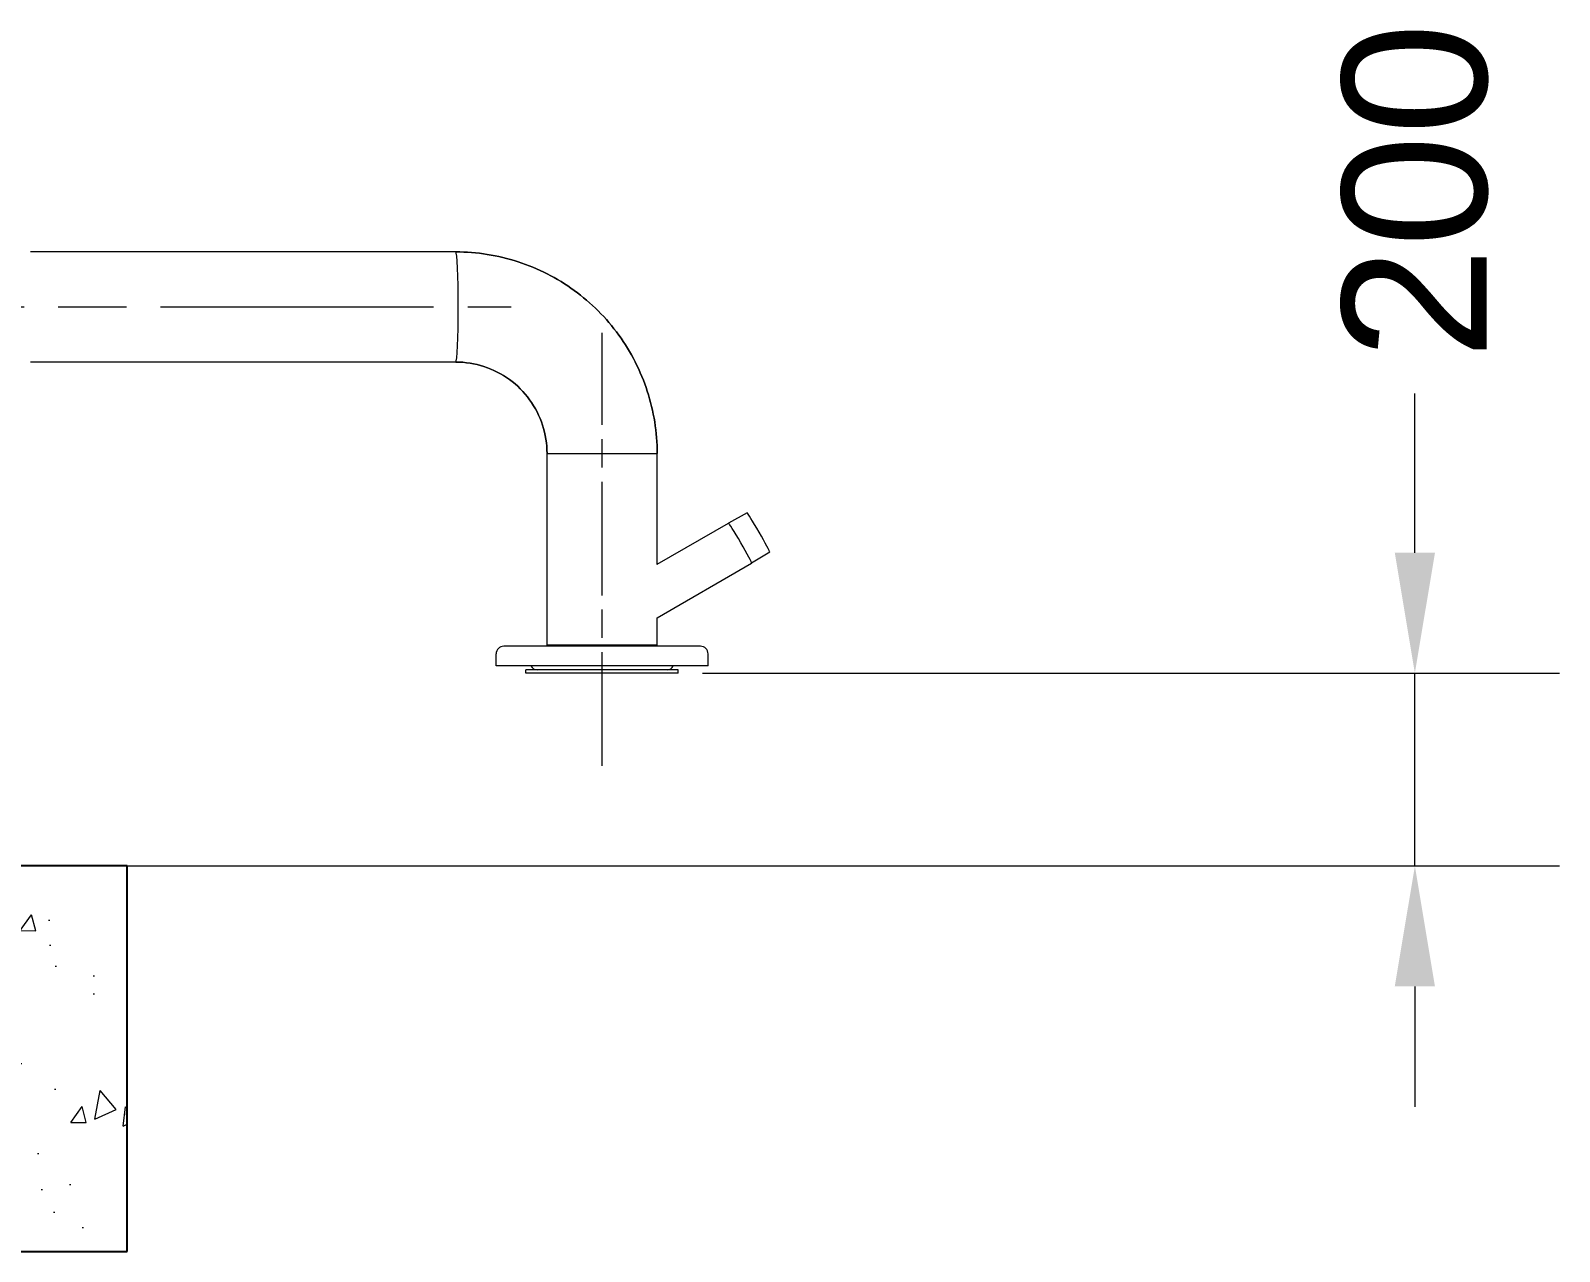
# Model space of a CAD drawing. Header units: millimetres. Extents: x -4172 to 126100, y -2 to 142133.
# Drawn here: x 27855 to 31028, y 12576 to 15109 of the extents above; entities that cross this region are included whole.
import ezdxf

# ---------------------------------------------------------------- set-up
doc = ezdxf.new("R2010")
doc.units = ezdxf.units.MM
doc.header["$LTSCALE"] = 100
doc.linetypes.add('CHAIN', pattern=[0.3543, 0.2362, -0.0295, 0.0591, -0.0295])
for name, color, linetype, lineweight in [('Dimension', 7, 'Continuous', 18), ('Hatch', 7, 'Continuous', 18), ('Sketch Geometry', 7, 'Continuous', 18), ('Visible', 7, 'Continuous', 25)]:
    doc.layers.add(name, color=color, linetype=linetype, lineweight=lineweight)
doc.layers.add('P_Biomass (BM)', color=150, linetype='Continuous', lineweight=18, true_color=0x007fff)
doc.layers.add('P_BioMass CenterLine', color=150, linetype='CHAIN', lineweight=18, true_color=0x007fff)
doc.styles.add('Title', font='arial.ttf')
doc.dimstyles.new('Default - Method 2b', dxfattribs={"dimscale": 100, "dimtxt": 3, "dimasz": 2.5, "dimexe": 3, "dimexo": 0.5, "dimgap": 0.7, "dimtad": 0, "dimtoh": 1, "dimdec": 1, "dimrnd": 1e-08, "dimtxsty": 'Title', "dimcen": 0.09, "dimdle": 10, "dimclrd": 256, "dimclre": 256, "dimclrt": 7, "dimadec": 0, "dimazin": 2, "dimtfac": 0.833333, "dimtdec": 1, "dimtmove": 0, "dimatfit": 3, "dimfxl": 1, "dimtolj": 1, "dimlwd": -1, "dimlwe": -1, "dimarcsym": 0})

# ---------------------------------------------------------------- blocks, each defined once
blk = doc.blocks.new('*D47')
at = {"layer": 'Defpoints', "color": 0, "transparency": 16777216}
for p in [(29199.6, 13775.8), (30728.4, 13775.8), (28055.6, 13375.8)]:
    blk.add_point(p, dxfattribs=at)
at = {"layer": 'Dimension', "transparency": 16777216}
for p, q in [((30728.4, 14025.8), (30728.4, 14356.6)), ((29249.6, 13775.8), (31028.4, 13775.8)), ((30728.4, 13375.8), (30728.4, 13775.8)), ((28105.6, 13375.8), (31028.4, 13375.8)), ((30728.4, 13125.8), (30728.4, 12875.8))]:
    blk.add_line(p, q, dxfattribs=at)
for points in [[(30686.7, 14025.8), (30770.1, 14025.8), (30728.4, 13775.8)], [(30686.7, 13125.8), (30770.1, 13125.8), (30728.4, 13375.8)]]:
    blk.add_solid(points, dxfattribs=at)
at = {"layer": 'Dimension', "color": 7, "transparency": 16777216, "insert": (30881.6, 14426.6), "char_height": 300, "attachment_point": 7, "rotation": 90, "style": 'Title'}
blk.add_mtext('\\A1;200', dxfattribs=at)

msp = doc.modelspace()

# ---------------------------------------------------------------- hatches: boundary and pattern name
at = {"layer": 'Hatch'}
h = msp.add_hatch(dxfattribs=at)
h.set_pattern_fill('AR-CONC', color=256, scale=53.832768, angle=33.27882, style=0)
h.set_pattern_definition([(83.2788, (0, 0), (341.3373, 183.6285), [40.3746, -444.1203]), (28.2788, (0, 0), (-284.633, 297.5367), [32.2997, -355.2963]), (133.7303, (28.44, 15.3), (56.704, 481.165), [34.313, -377.444]), (79.463, (-59.1, 90), (529.2016, 240.7586), [60.562, -666.18]), (129.9145, (-15, 110.1), (132.899, 714.487), [51.47, -566.167]), (24.463, (-59.1, 90), (132.899, 714.487), [48.45, -532.944]), (54.2788, (0.7, 97.05), (387.5652, -4.8785), [40.3746, -444.1203]), (359.2788, (0.7, 97.05), (-104.697, 398.2243), [32.2997, -355.2963]), (104.7303, (33, 96.64), (282.868, 393.346), [34.313, -377.444]), (70.7788, (0, 0), (-92.8603, 153.4099), [0, -350.9896, 0, -360.6795, 0, -356.6421]), (40.7788, (0, 0), (1.8893, 255.2115), [0, -205.6412, 0, -342.9147, 0, -135.9277]), (0.7788, (-100.36, -65.87), (246.90786, 147.5339), [0, -134.582, 0, -419.8956, 0, -557.1692]), (350.7788, (-145.37, -95.4), (232.8916, 217.3181), [0, -174.9565, 0, -278.8537, 0, -395.6708])])
h.paths.add_polyline_path([(28055.61, 13375.84), (27855.41, 13375.84), (27655.21, 13375.84), (23460.95, 13375.84), (23460.95, 13315.84), (23040.53, 13315.84), (23040.53, 13375.84), (20529.47, 13375.84), (20529.47, 12575.84), (28055.61, 12575.84)])

# ---------------------------------------------------------------- linework, layer by layer
at = {"layer": 'P_Biomass (BM)'}
for p, q in [((28737.89, 14650.14), (27855.41, 14650.14)), ((28737.89, 14421.54), (27855.41, 14421.54)), ((28927.28, 13833.84), (28927.28, 14231.84)), ((28927.28, 14231.84), (29155.88, 14231.84)), ((29155.88, 14001.66), (29155.88, 14231.84)), ((29342.29, 14108.37), (29303.58, 14087.49)), ((29155.88, 14002.13), (29303.57, 14087.49)), ((29389.33, 14026.97), (29351.91, 14003.85)), ((29155.88, 13890.56), (29351.91, 14003.85)), ((29155.88, 13833.84), (29155.88, 13890.75)), ((28821.58, 13790.84), (28821.58, 13815.84)), ((29245.58, 13831.84), (28837.58, 13831.84)), ((29155.88, 13833.84), (28927.28, 13833.84)), ((28927.28, 13831.84), (28927.28, 13833.84)), ((29155.88, 13833.84), (28927.28, 13833.84)), ((29155.88, 13831.84), (29155.88, 13833.84)), ((29261.58, 13790.84), (29261.58, 13815.84)), ((29261.58, 13790.84), (28821.58, 13790.84)), ((29199.58, 13782.84), (28883.58, 13782.84)), ((28883.58, 13775.84), (28883.58, 13782.84)), ((29199.58, 13775.84), (28883.58, 13775.84)), ((29199.58, 13775.84), (29199.58, 13782.84))]:
    msp.add_line(p, q, dxfattribs=at)
for centre, radius, start, end in [((28837.58, 13815.84), 16, 90, 180), ((29245.58, 13815.84), 16, 0, 90), ((28906.58, 13796.84), 14, 205.37693, 270), ((29176.58, 13796.84), 14, 270, 334.62307)]:
    msp.add_arc(centre, radius, start, end, dxfattribs=at)
for centre, major_axis, ratio, start_param, end_param in [((28737.89, 14535.84), (0, 114.3), 0.0450362, 3.1415927, 6.2831853), ((29365.81, 14067.67), (-23.52, 40.7), 0.0390025, 3.1427379, 6.2820401), ((29327.74, 14045.67), (-24.17, 41.82), 0.0390025, 3.1415927, 6.2831853)]:
    msp.add_ellipse(centre, major_axis=major_axis, ratio=ratio, start_param=start_param, end_param=end_param, dxfattribs=at)
for points, knots in [([(29155.88, 14231.84), (29155.88, 14275.63), (29148.95, 14319.42), (29121.91, 14402.72), (29101.81, 14442.22), (29050.36, 14513.1), (29019.04, 14544.46), (28948.21, 14595.97), (28908.73, 14616.11), (28825.45, 14643.2), (28781.67, 14650.14), (28737.89, 14650.14)], [4.712389, 4.712389, 4.712389, 4.712389, 5.0265482, 5.0265482, 5.3407075, 5.3407075, 5.6548668, 5.6548668, 5.969026, 5.969026, 6.2831853, 6.2831853, 6.2831853, 6.2831853]), ([(28737.89, 14650.14), (28781.67, 14650.14), (28825.45, 14643.2), (28908.73, 14616.11), (28948.21, 14595.97), (29019.04, 14544.46), (29050.36, 14513.1), (29101.81, 14442.22), (29121.91, 14402.72), (29148.95, 14319.42), (29155.88, 14275.63), (29155.88, 14231.84)], [3.1415927, 3.1415927, 3.1415927, 3.1415927, 3.4557519, 3.4557519, 3.7699112, 3.7699112, 4.0840704, 4.0840704, 4.3982297, 4.3982297, 4.712389, 4.712389, 4.712389, 4.712389]), ([(28927.28, 14231.84), (28927.28, 14251.72), (28924.14, 14271.59), (28911.87, 14309.39), (28902.74, 14327.31), (28879.41, 14359.46), (28865.21, 14373.67), (28833.12, 14397.01), (28815.24, 14406.13), (28777.53, 14418.4), (28757.71, 14421.54), (28737.89, 14421.54)], [4.712389, 4.712389, 4.712389, 4.712389, 5.0265482, 5.0265482, 5.3407075, 5.3407075, 5.6548668, 5.6548668, 5.969026, 5.969026, 6.2831853, 6.2831853, 6.2831853, 6.2831853]), ([(28737.89, 14421.54), (28757.71, 14421.54), (28777.53, 14418.4), (28815.24, 14406.13), (28833.12, 14397.01), (28865.21, 14373.67), (28879.41, 14359.46), (28902.74, 14327.31), (28911.87, 14309.39), (28924.14, 14271.59), (28927.28, 14251.72), (28927.28, 14231.84)], [3.1415927, 3.1415927, 3.1415927, 3.1415927, 3.4557519, 3.4557519, 3.7699112, 3.7699112, 4.0840704, 4.0840704, 4.3982297, 4.3982297, 4.712389, 4.712389, 4.712389, 4.712389])]:
    msp.add_open_spline(points, degree=3, knots=knots, dxfattribs=at)
at = {"layer": 'P_BioMass CenterLine', "ltscale": 23.990969}
msp.add_line((22175.29, 14535.84), (28852.6, 14535.84), dxfattribs=at)
at = {"layer": 'P_BioMass CenterLine', "ltscale": 9.978542}
msp.add_line((29041.58, 13583.84), (29041.58, 14481.84), dxfattribs=at)
at = {"layer": 'Sketch Geometry'}
msp.add_line((28055.61, 13375.84), (30055.61, 13375.84), dxfattribs=at)
at = {"layer": 'Visible'}
for p, q in [((28055.61, 13375.84), (23460.95, 13375.84)), ((28055.61, 12575.84), (28055.61, 13375.84)), ((20529.47, 12575.84), (28055.61, 12575.84))]:
    msp.add_line(p, q, dxfattribs=at)

# ---------------------------------------------------------------- dimensions: what is measured, and where the dimension line sits
at = {"layer": 'Dimension'}
dim = msp.add_linear_dim(base=(30728.4, 13775.84), p1=(28055.61, 13375.84), p2=(29199.58, 13775.84), angle=90, dimstyle='Default - Method 2b', override={"dimgap": 0.7, "dimtoh": 0, "dimdec": 1, "dimlfac": 0.5, "dimtol": 0, "dimlim": 0, "dimtp": 0, "dimtm": 0, "dimtdec": 1, "dimtofl": 1, "dimatfit": 1}, dxfattribs=at)
dim.commit()
dim.dimension.update_dxf_attribs({"geometry": '*D47', "text_midpoint": (30728.4, 14760.09), "dimtype": 160})

doc.saveas('drawing.dxf')
